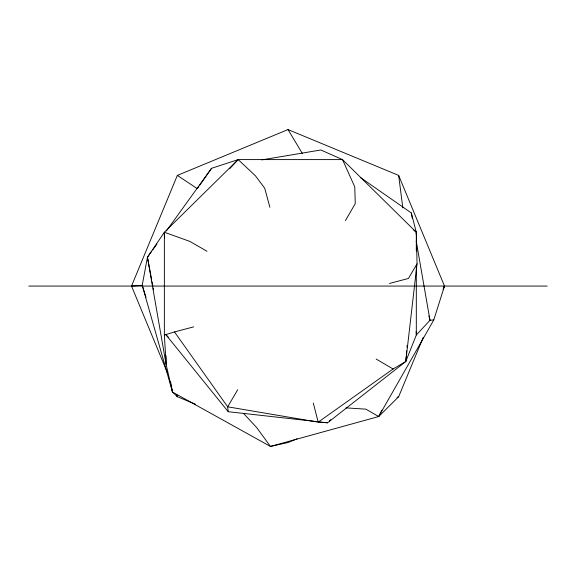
<?xml version="1.0" encoding="UTF-8"?>
<svg xmlns="http://www.w3.org/2000/svg" width="576" height="576" viewBox="0 0 576 576"><rect width="100%" height="100%" fill="white"/><g stroke="black" fill="none" stroke-linecap="round" stroke-linejoin="round"><path stroke-width="0.86" d="M164.354 335.002L164.362 232.25L238.154 159.595L342.518 159.602L416.311 232.258L417.046 263.808L405.778 361.526L327.571 422.791L318.204 422.158L227.671 406.814L174.506 331.942L164.354 335.002L166.133 364.55L172.498 392.054L177.343 396.713L195.516 404.237M416.311 266.206L416.311 335.009L405.778 361.526L393.077 369L318.204 422.158L313.286 403.07M416.311 251.021L416.311 232.258L411.322 212.926L360.562 177.617M405.778 361.526L406.217 356.177M406.361 354.398L406.649 350.827M406.944 347.263L407.088 345.478M416.167 234.036L416.311 232.258L413.604 229.925M207.007 251.273L189.85 241.409L164.362 232.25L147.456 257.206L142.214 285.293L172.498 392.054L270.439 446.429L288 442.548L297.086 438.79M243.511 413.417L256.622 427.493L270.439 446.429L378.67 416.556L433.786 319.939L444.485 286.063L398.657 175.406L288 129.571L177.343 175.406L131.515 286.063L167.429 372.766M345.982 407.88L365.911 409.154L378.67 416.556L398.657 396.713L423.281 337.255M443.117 289.361L444.485 286.063L443.275 288.461M378.67 416.556L381.895 410.148M345.47 220.579L355.255 203.594L354.766 186.876L342.518 159.602L320.832 149.983L261.778 159.898M237.694 389.743L227.671 406.814L228.233 411.71L316.93 421.603M417.046 263.808L408.42 278.46L389.491 283.457M198.857 186.502L197.33 188.683L177.343 175.406M199.872 185.047L211.536 168.322L238.154 159.595L255.42 175.795L264.722 188.244L269.878 207.252M166.01 355.615L166.133 364.55L147.456 257.206L151.661 251.374M152.712 249.919L156.917 244.087M166.37 230.976L211.536 168.322M229.637 168.768L238.154 159.595M329.486 420.898L330.768 419.638M397.001 397.397L398.657 396.713M174.506 331.942L193.673 326.866M433.786 319.939L429.991 320.278L416.311 335.009L416.167 331.416M131.515 286.063L142.214 285.293L146.002 297.295M28.8 286.063L547.2 286.063M319.594 421.906L323.136 422.302M324.914 422.496L327.571 422.791M376.164 359.05L393.077 369M168.487 337.342L165.953 334.778L228.233 411.71M288 129.571L302.328 153.425M176.659 395.064L177.343 396.713L176.803 394.999M428.918 315.922L429.991 320.278L416.218 241.078M147.456 257.206L151.711 280.116M152.042 281.88L152.863 286.286M153.187 288.05L153.511 289.814M170.532 381.478L172.498 392.054M411.322 212.926L412.236 218.203M398.657 175.406L402.826 207.907M164.362 232.25L164.441 238.507"/></g></svg>
